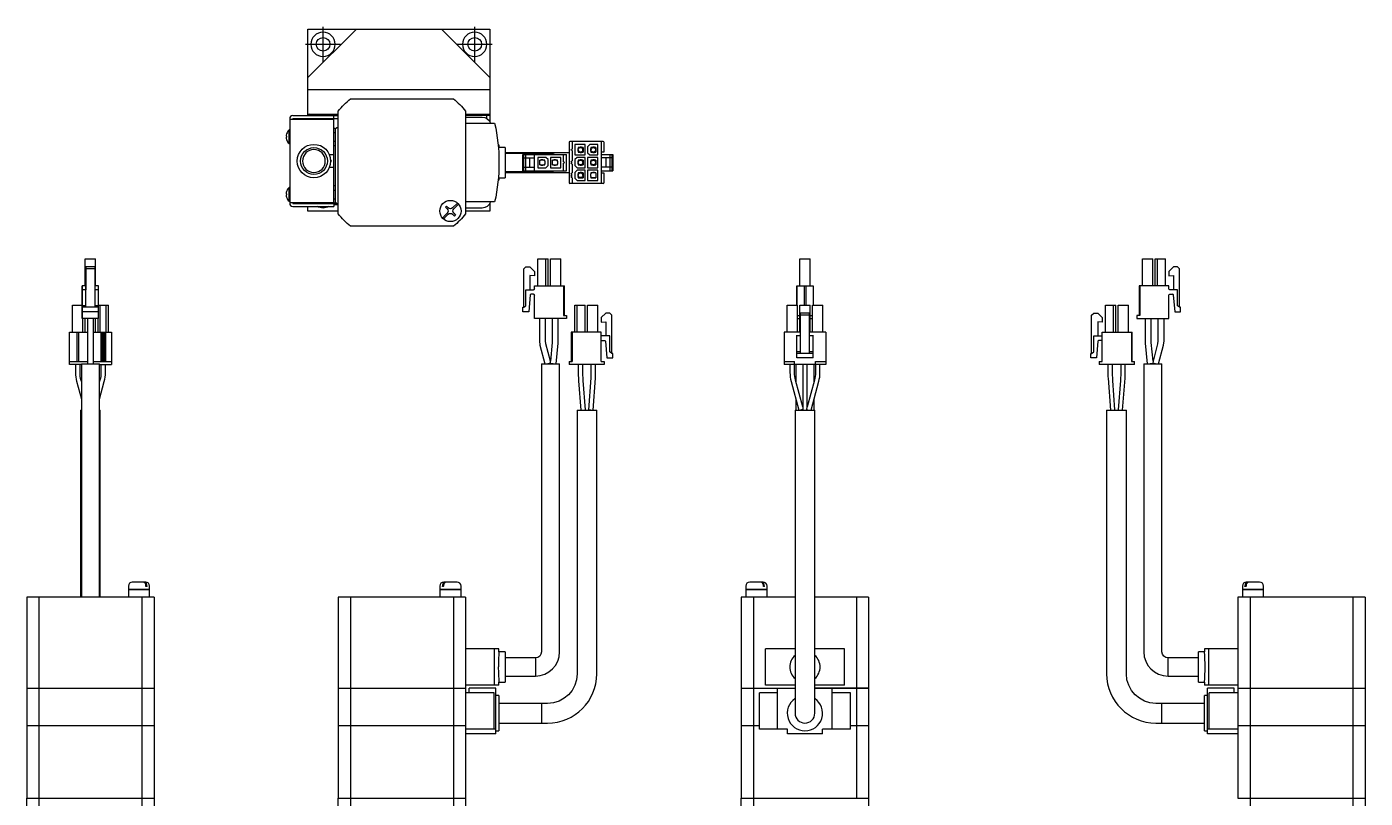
# Model space of a CAD drawing. Extents: x 0 to 481, y -8 to 530.
# Drawn here: x 23 to 464.3, y 275 to 529.5 of the extents above; entities that cross this region are included whole.
import ezdxf

# ---------------------------------------------------------------- set-up
doc = ezdxf.new("R2010")
doc.units = 0
doc.header["$LTSCALE"] = 0.5
doc.linetypes.add('CENTER', pattern=[50.8, 31.75, -6.35, 6.35, -6.35])
doc.layers.add('MSM_CENTER', color=1, linetype='CENTER')
doc.layers.add('MSM_CONTINUOUS', color=7, linetype='CONTINUOUS')

msp = doc.modelspace()

# ---------------------------------------------------------------- linework, layer by layer
at = {"layer": 'MSM_CENTER'}
for p, q in [((120.68, 517.94), (120.68, 529.54)), ((170.68, 517.94), (170.68, 529.54)), ((114.88, 523.74), (126.48, 523.74)), ((164.88, 523.74), (176.48, 523.74))]:
    msp.add_line(p, q, dxfattribs=at)
at = {"layer": 'MSM_CONTINUOUS'}
for p, q in [((115.68, 528.74), (175.68, 528.74)), ((115.68, 500.24), (115.68, 528.74)), ((115.68, 512.74), (131.68, 528.74)), ((159.68, 528.74), (175.68, 512.74)), ((175.68, 528.74), (175.68, 498.27)), ((175.68, 508.74), (115.68, 508.74)), ((129.71, 505.74), (163.65, 505.74)), ((109.68, 499.24), (109.68, 471.24)), ((109.68, 499.04), (124.18, 499.04)), ((110.68, 500.24), (125.68, 500.24)), ((110.68, 499.24), (110.68, 499.04)), ((110.68, 499.24), (125.68, 499.24)), ((115.68, 500.74), (125.68, 500.74)), ((115.68, 499.04), (115.68, 499.24)), ((116.68, 499.24), (116.48, 499.04)), ((116.68, 500.24), (116.89, 500.74)), ((124.18, 499.24), (124.18, 500.24)), ((124.18, 471.44), (124.18, 499.04)), ((125.68, 500.44), (125.38, 500.74)), ((125.68, 467.77), (125.68, 501.71)), ((167.68, 501.71), (167.68, 467.77)), ((167.68, 500.74), (175.68, 500.74)), ((175.68, 500.24), (167.68, 500.24)), ((167.68, 499.74), (173.1, 499.74)), ((174.47, 500.74), (174.68, 500.24)), ((174.68, 499.29), (174.68, 500.24)), ((109.68, 495.49), (109.5, 495.49)), ((109.5, 490.99), (109.5, 495.49)), ((124.18, 496.12), (124.68, 496.12)), ((124.18, 494.68), (124.68, 494.68)), ((125.18, 496.24), (124.68, 495.74)), ((124.68, 496.12), (124.68, 471.35)), ((125.68, 496.24), (125.18, 496.24)), ((167.68, 497.74), (177.25, 497.74)), ((108.49, 493.42), (108.65, 493.42)), ((108.65, 493.06), (108.49, 493.06)), ((108.64, 494.21), (108.65, 494.21)), ((108.65, 492.26), (108.64, 492.26)), ((108.65, 493.42), (108.65, 493.06)), ((109.5, 490.99), (109.68, 490.99)), ((124.18, 491.79), (124.68, 491.79)), ((124.18, 490.35), (124.68, 490.35)), ((178.68, 490.56), (178.39, 490.56)), ((178.68, 490.56), (178.68, 489.74)), ((201.78, 491.34), (201.78, 478.14)), ((213.08, 491.64), (202.08, 491.64)), ((202.78, 491.64), (202.78, 489.19)), ((207.08, 490.64), (203.68, 490.64)), ((203.68, 490.64), (203.68, 487.24)), ((205.43, 489.84), (205.43, 489.69)), ((205.93, 489.84), (205.43, 489.84)), ((205.93, 489.84), (205.93, 489.69)), ((207.08, 487.24), (207.08, 490.64)), ((208.63, 490.64), (207.88, 489.89)), ((207.88, 489.89), (207.88, 487.99)), ((211.28, 490.64), (208.63, 490.64)), ((210.13, 489.84), (209.63, 489.84)), ((209.63, 489.84), (209.63, 489.69)), ((210.13, 489.84), (210.13, 489.69)), ((211.28, 487.24), (211.28, 490.64)), ((212.38, 491.64), (212.38, 477.84)), ((213.38, 488.24), (213.38, 491.34)), ((124.18, 487.24), (122.8, 487.24)), ((123.45, 485.24), (123.16, 485.75)), ((180.68, 489.74), (178.47, 489.74)), ((180.68, 489.74), (180.68, 479.74)), ((201.78, 487.99), (180.68, 487.99)), ((195.68, 487.74), (180.68, 487.74)), ((186.58, 482.04), (186.58, 487.44)), ((186.58, 487.44), (200.98, 487.44)), ((186.88, 482.04), (186.88, 487.44)), ((186.88, 486.24), (190.38, 486.24)), ((187.58, 482.04), (187.58, 487.44)), ((188.88, 483.24), (188.88, 486.24)), ((190.38, 482.04), (190.38, 487.44)), ((190.68, 487.74), (190.68, 487.44)), ((194.13, 486.44), (191.48, 486.44)), ((191.48, 486.44), (191.48, 483.04)), ((192.13, 483.94), (192.13, 485.54)), ((192.63, 485.54), (192.13, 485.54)), ((193.51, 485.49), (192.13, 485.49)), ((192.63, 485.49), (192.63, 485.64)), ((193.13, 485.64), (192.63, 485.64)), ((192.68, 487.99), (192.68, 487.74)), ((193.13, 485.49), (193.13, 485.64)), ((193.78, 485.54), (193.13, 485.54)), ((193.88, 485.11), (193.51, 485.49)), ((193.78, 485.21), (193.78, 485.54)), ((194.88, 485.69), (194.13, 486.44)), ((194.88, 483.79), (194.88, 485.69)), ((199.08, 486.44), (195.68, 486.44)), ((195.68, 486.44), (195.68, 483.04)), ((196.83, 485.54), (196.33, 485.54)), ((196.33, 483.94), (196.33, 485.54)), ((197.71, 485.49), (196.33, 485.49)), ((196.83, 485.49), (196.83, 485.64)), ((197.33, 485.64), (196.83, 485.64)), ((197.33, 485.49), (197.33, 485.64)), ((197.98, 485.54), (197.33, 485.54)), ((198.08, 485.11), (197.71, 485.49)), ((197.98, 485.21), (197.98, 485.54)), ((199.08, 483.04), (199.08, 486.44)), ((199.98, 484.99), (199.98, 487.44)), ((200.98, 482.04), (200.98, 487.44)), ((202.78, 488.69), (202.78, 485.26)), ((203.68, 487.24), (207.08, 487.24)), ((204.43, 486.44), (203.68, 485.69)), ((203.68, 485.69), (203.68, 483.79)), ((207.08, 486.44), (204.43, 486.44)), ((204.78, 489.41), (204.68, 489.31)), ((204.68, 489.31), (204.68, 488.56)), ((204.68, 488.56), (205.06, 488.19)), ((205.43, 489.74), (204.78, 489.74)), ((204.78, 489.74), (204.78, 489.41)), ((205.06, 489.69), (204.78, 489.41)), ((204.78, 488.46), (204.78, 488.14)), ((204.78, 488.14), (205.43, 488.14)), ((204.78, 485.54), (204.78, 485.21)), ((205.43, 485.54), (204.78, 485.54)), ((205.06, 485.49), (204.78, 485.21)), ((204.84, 488.72), (204.97, 488.27)), ((206.43, 489.69), (205.06, 489.69)), ((205.06, 488.19), (206.43, 488.19)), ((206.43, 485.49), (205.06, 485.49)), ((205.43, 488.19), (205.43, 488.04)), ((205.43, 488.04), (205.93, 488.04)), ((205.43, 485.64), (205.43, 485.49)), ((205.93, 485.64), (205.43, 485.64)), ((206.43, 489.74), (205.93, 489.74)), ((205.93, 488.04), (205.93, 488.19)), ((205.93, 488.14), (206.43, 488.14)), ((205.93, 485.64), (205.93, 485.49)), ((206.43, 485.54), (205.93, 485.54)), ((206.43, 488.62), (206.28, 489.15)), ((206.43, 485.48), (206.35, 485.49)), ((206.43, 489.74), (206.43, 488.14)), ((206.43, 485.54), (206.43, 483.94)), ((207.08, 483.04), (207.08, 486.44)), ((207.88, 487.99), (208.63, 487.24)), ((211.28, 486.44), (207.88, 486.44)), ((207.88, 486.44), (207.88, 483.04)), ((208.63, 487.24), (211.28, 487.24)), ((208.98, 489.41), (208.88, 489.31)), ((208.88, 489.31), (208.88, 488.56)), ((209.03, 489.14), (208.88, 488.59)), ((208.88, 488.56), (209.26, 488.19)), ((209.26, 485.49), (208.88, 485.11)), ((208.98, 489.74), (208.98, 489.41)), ((209.63, 489.74), (208.98, 489.74)), ((209.26, 489.69), (208.98, 489.41)), ((208.98, 488.46), (208.98, 488.14)), ((208.98, 488.14), (209.63, 488.14)), ((209.63, 485.54), (208.98, 485.54)), ((208.98, 485.54), (208.98, 485.21)), ((210.63, 489.69), (209.26, 489.69)), ((209.26, 488.19), (210.63, 488.19)), ((210.63, 485.49), (209.26, 485.49)), ((209.63, 488.19), (209.63, 488.04)), ((209.63, 488.04), (210.13, 488.04)), ((209.63, 485.64), (209.63, 485.49)), ((210.13, 485.64), (209.63, 485.64)), ((210.63, 489.74), (210.13, 489.74)), ((210.13, 488.04), (210.13, 488.19)), ((210.13, 488.14), (210.63, 488.14)), ((210.13, 485.64), (210.13, 485.49)), ((210.63, 485.54), (210.13, 485.54)), ((210.33, 488.19), (210.48, 488.73)), ((210.63, 489.74), (210.63, 488.14)), ((210.63, 485.54), (210.63, 483.94)), ((211.28, 483.04), (211.28, 486.44)), ((212.38, 488.24), (213.38, 488.24)), ((212.38, 487.44), (216.18, 487.44)), ((215.88, 486.24), (212.38, 486.24)), ((213.88, 486.24), (213.88, 483.24)), ((215.18, 487.44), (215.18, 482.04)), ((215.88, 487.44), (215.88, 482.04)), ((216.18, 487.44), (216.18, 482.04)), ((122.8, 483.24), (124.18, 483.24)), ((123.16, 484.72), (123.45, 485.24)), ((180.68, 481.74), (195.68, 481.74)), ((180.68, 481.49), (201.78, 481.49)), ((186.58, 482.04), (200.98, 482.04)), ((186.88, 483.24), (190.38, 483.24)), ((190.68, 482.04), (190.68, 481.74)), ((191.48, 483.04), (194.13, 483.04)), ((192.13, 483.99), (193.51, 483.99)), ((192.13, 483.94), (192.63, 483.94)), ((192.63, 483.99), (192.63, 483.84)), ((192.63, 483.84), (193.13, 483.84)), ((192.68, 481.74), (192.68, 481.49)), ((193.13, 483.84), (193.13, 483.99)), ((193.13, 483.94), (193.78, 483.94)), ((193.51, 483.99), (193.88, 484.36)), ((193.78, 483.94), (193.78, 484.26)), ((193.88, 484.36), (193.88, 485.11)), ((194.13, 483.04), (194.88, 483.79)), ((195.68, 483.04), (199.08, 483.04)), ((196.33, 483.99), (197.71, 483.99)), ((196.33, 483.94), (196.83, 483.94)), ((196.83, 483.99), (196.83, 483.84)), ((196.83, 483.84), (197.33, 483.84)), ((197.33, 483.84), (197.33, 483.99)), ((197.33, 483.94), (197.98, 483.94)), ((197.71, 483.99), (198.08, 484.36)), ((197.98, 483.94), (197.98, 484.26)), ((198.08, 484.36), (198.08, 485.11)), ((199.98, 482.04), (199.98, 484.49)), ((202.78, 484.76), (202.78, 484.71)), ((202.78, 484.21), (202.78, 481.34)), ((203.68, 483.79), (204.43, 483.04)), ((204.43, 482.24), (203.68, 481.49)), ((203.68, 481.49), (203.68, 479.59)), ((204.43, 483.04), (207.08, 483.04)), ((207.08, 482.24), (204.43, 482.24)), ((204.78, 485.21), (204.68, 485.11)), ((204.68, 485.11), (204.68, 484.36)), ((204.68, 484.36), (204.78, 484.26)), ((205.06, 481.29), (204.68, 480.91)), ((204.78, 484.26), (205.06, 483.99)), ((204.78, 484.26), (204.78, 483.94)), ((204.78, 483.94), (205.43, 483.94)), ((205.43, 481.34), (204.78, 481.34)), ((204.78, 481.34), (204.78, 481.01)), ((204.84, 480.75), (204.97, 481.2)), ((205.06, 483.99), (206.43, 483.99)), ((206.43, 481.29), (205.06, 481.29)), ((205.43, 483.99), (205.43, 483.84)), ((205.43, 483.84), (205.93, 483.84)), ((205.43, 481.44), (205.43, 481.29)), ((205.93, 481.44), (205.43, 481.44)), ((205.93, 483.84), (205.93, 483.99)), ((205.93, 483.94), (206.43, 483.94)), ((205.93, 481.44), (205.93, 481.29)), ((206.43, 481.34), (205.93, 481.34)), ((206.43, 483.99), (206.35, 483.99)), ((206.43, 481.34), (206.43, 479.74)), ((207.08, 478.84), (207.08, 482.24)), ((207.88, 483.04), (211.28, 483.04)), ((207.88, 482.24), (207.88, 478.84)), ((211.28, 482.24), (207.88, 482.24)), ((208.88, 485.11), (208.88, 484.36)), ((208.88, 484.36), (208.98, 484.26)), ((208.98, 481.01), (208.88, 480.91)), ((208.98, 484.26), (208.98, 483.94)), ((208.98, 484.26), (209.26, 483.99)), ((208.98, 483.94), (209.63, 483.94)), ((208.98, 481.34), (208.98, 481.01)), ((209.63, 481.34), (208.98, 481.34)), ((209.26, 481.29), (208.98, 481.01)), ((209.26, 483.99), (210.63, 483.99)), ((210.63, 481.29), (209.26, 481.29)), ((209.63, 483.99), (209.63, 483.84)), ((209.63, 483.84), (210.13, 483.84)), ((209.63, 481.44), (209.63, 481.29)), ((210.13, 481.44), (209.63, 481.44)), ((210.13, 483.84), (210.13, 483.99)), ((210.13, 483.94), (210.63, 483.94)), ((210.13, 481.44), (210.13, 481.29)), ((210.63, 481.34), (210.13, 481.34)), ((210.63, 481.34), (210.63, 479.74)), ((211.28, 478.84), (211.28, 482.24)), ((215.88, 483.24), (212.38, 483.24)), ((212.38, 482.04), (216.18, 482.04)), ((213.38, 481.24), (212.38, 481.24)), ((213.38, 478.14), (213.38, 481.24)), ((124.18, 477.12), (124.68, 477.12)), ((178.39, 478.92), (178.68, 478.92)), ((178.47, 479.74), (180.68, 479.74)), ((178.68, 479.74), (178.68, 478.92)), ((213.08, 477.84), (202.08, 477.84)), ((202.78, 480.84), (202.78, 480.79)), ((202.78, 480.29), (202.78, 480.24)), ((202.78, 479.74), (202.78, 477.84)), ((203.68, 479.59), (204.43, 478.84)), ((204.43, 478.84), (207.08, 478.84)), ((204.68, 480.91), (204.68, 480.16)), ((204.68, 480.16), (205.06, 479.79)), ((204.78, 480.06), (204.78, 479.74)), ((204.78, 479.74), (205.43, 479.74)), ((205.06, 479.79), (206.43, 479.79)), ((205.43, 479.79), (205.43, 479.64)), ((205.43, 479.64), (205.93, 479.64)), ((205.93, 479.64), (205.93, 479.79)), ((205.93, 479.74), (206.43, 479.74)), ((206.43, 480.85), (206.28, 480.32)), ((207.88, 478.84), (211.28, 478.84)), ((208.88, 480.91), (208.88, 480.16)), ((208.88, 480.16), (209.26, 479.79)), ((208.98, 480.06), (208.98, 479.74)), ((208.98, 479.74), (209.63, 479.74)), ((209.26, 479.79), (210.63, 479.79)), ((209.63, 479.79), (209.63, 479.64)), ((209.63, 479.64), (210.13, 479.64)), ((210.13, 479.64), (210.13, 479.79)), ((210.13, 479.74), (210.63, 479.74)), ((108.49, 474.42), (108.65, 474.42)), ((108.65, 474.06), (108.49, 474.06)), ((108.64, 475.21), (108.65, 475.21)), ((108.65, 473.26), (108.64, 473.26)), ((108.65, 474.42), (108.65, 474.06)), ((109.68, 476.49), (109.5, 476.49)), ((109.5, 471.99), (109.5, 476.49)), ((124.18, 475.68), (124.68, 475.68)), ((124.18, 472.79), (124.68, 472.79)), ((109.5, 471.99), (109.68, 471.99)), ((124.18, 471.44), (109.68, 471.44)), ((110.68, 471.44), (110.68, 471.24)), ((110.68, 471.35), (124.68, 471.35)), ((110.68, 471.24), (125.68, 471.24)), ((110.68, 470.24), (124.18, 470.24)), ((115.68, 471.35), (115.68, 471.24)), ((115.68, 468.74), (115.68, 470.24)), ((125.68, 468.74), (115.68, 468.74)), ((116.38, 471.24), (116.27, 471.35)), ((116.43, 471.34), (116.42, 471.35)), ((125.08, 471.34), (116.43, 471.34)), ((124.18, 471.24), (124.18, 470.24)), ((125.68, 470.74), (124.18, 470.74)), ((124.68, 471.74), (125.68, 470.74)), ((160.96, 467.37), (161.62, 468.03)), ((161.02, 470.04), (161.37, 470.4)), ((161.62, 469.44), (161.02, 470.04)), ((161.37, 470.4), (161.97, 469.8)), ((163.39, 469.8), (164.97, 471.38)), ((165.33, 471.03), (163.74, 469.44)), ((163.74, 468.03), (164.34, 467.43)), ((177.25, 471.74), (167.68, 471.74)), ((173.1, 469.74), (167.68, 469.74)), ((175.68, 468.74), (167.68, 468.74)), ((175.68, 471.21), (175.68, 468.74)), ((163.65, 463.74), (129.71, 463.74)), ((160.04, 466.44), (160.96, 467.37)), ((161.31, 467.01), (160.39, 466.09)), ((161.97, 467.68), (161.31, 467.01)), ((163.99, 467.07), (163.39, 467.68)), ((164.34, 467.43), (163.99, 467.07)), ((42.3, 444.02), (42.3, 452.92)), ((42.3, 444.02), (42.3, 452.92)), ((42.3, 452.92), (45.7, 452.92)), ((42.3, 444.02), (42.3, 452.92)), ((42.5, 450.32), (42.5, 448.82)), ((42.5, 449.62), (42.5, 450.32)), ((45.5, 450.32), (42.5, 450.32)), ((45.5, 449.62), (45.5, 450.32)), ((45.7, 444.02), (45.7, 452.92)), ((186.88, 449.62), (187.58, 450.32)), ((186.88, 449.62), (187.58, 450.32)), ((187.58, 450.32), (188.88, 450.32)), ((188.88, 450.32), (190.38, 448.82)), ((191.48, 444.02), (191.48, 452.92)), ((191.48, 444.02), (191.48, 452.92)), ((191.48, 452.92), (194.88, 452.92)), ((194.13, 444.02), (194.13, 452.92)), ((194.88, 444.02), (194.88, 452.92)), ((195.68, 444.02), (195.68, 452.92)), ((195.68, 444.02), (195.68, 452.92)), ((195.68, 452.92), (199.08, 452.92)), ((199.08, 444.02), (199.08, 452.92)), ((277.85, 444.02), (277.85, 452.92)), ((277.85, 444.02), (277.85, 452.92)), ((277.85, 452.92), (281.25, 452.92)), ((277.85, 444.02), (277.85, 452.92)), ((281.25, 444.02), (281.25, 452.92)), ((390.86, 444.02), (390.86, 452.92)), ((390.86, 452.92), (394.26, 452.92)), ((390.86, 444.02), (390.86, 452.92)), ((394.26, 444.02), (394.26, 452.92)), ((395.06, 444.02), (395.06, 452.92)), ((395.06, 452.92), (398.46, 452.92)), ((395.06, 444.02), (395.06, 452.92)), ((395.81, 444.02), (395.81, 452.92)), ((398.46, 444.02), (398.46, 452.92)), ((401.06, 450.32), (399.56, 448.82)), ((401.06, 450.32), (399.56, 448.82)), ((402.36, 450.32), (401.06, 450.32)), ((403.06, 449.62), (402.36, 450.32)), ((42.5, 437.02), (42.5, 449.62)), ((45.5, 449.62), (42.5, 449.62)), ((42.5, 448.82), (42.5, 447.32)), ((42.5, 447.45), (42.5, 442.77)), ((42.5, 447.32), (42.5, 447.45)), ((45.5, 437.02), (45.5, 449.62)), ((186.88, 437.02), (186.88, 449.62)), ((186.88, 437.02), (186.88, 449.62)), ((190.38, 447.32), (188.88, 447.45)), ((188.88, 447.45), (188.88, 442.77)), ((190.38, 447.32), (188.88, 447.45)), ((190.38, 448.82), (190.38, 447.32)), ((399.56, 448.82), (399.56, 447.32)), ((399.56, 448.82), (399.56, 447.32)), ((399.56, 447.32), (401.06, 447.45)), ((401.06, 447.45), (401.06, 442.77)), ((401.06, 447.45), (401.06, 442.77)), ((403.06, 437.02), (403.06, 449.62)), ((41.3, 443.07), (41.3, 444.02)), ((41.3, 444.02), (41.3, 434.32)), ((41.3, 444.02), (41.3, 444.02)), ((42.5, 444.02), (41.3, 444.02)), ((41.3, 442.77), (41.3, 443.07)), ((41.3, 437.52), (41.3, 442.77)), ((42.5, 442.77), (41.3, 442.77)), ((41.3, 440.97), (41.3, 441.27)), ((41.3, 441.27), (41.3, 441.09)), ((42.5, 443.07), (42.5, 442.77)), ((42.5, 437.52), (42.5, 442.77)), ((46.7, 444.02), (45.5, 444.02)), ((46.7, 442.77), (45.5, 442.77)), ((46.7, 443.07), (46.7, 444.02)), ((46.7, 442.77), (46.7, 443.07)), ((46.7, 437.52), (46.7, 442.77)), ((187.58, 437.52), (187.58, 442.77)), ((187.58, 442.77), (190.08, 442.77)), ((187.58, 437.52), (187.58, 442.77)), ((190.08, 441.27), (189.18, 441.27)), ((190.38, 443.07), (190.38, 444.02)), ((190.38, 444.02), (200.23, 444.02)), ((190.38, 443.07), (190.38, 444.02)), ((190.38, 443.07), (190.38, 443.06)), ((199.98, 444.02), (199.98, 434.32)), ((200.23, 434.32), (200.23, 444.02)), ((276.85, 444.02), (282.25, 444.02)), ((276.85, 444.02), (276.85, 444.02)), ((276.85, 443.07), (276.85, 444.02)), ((276.85, 444.02), (276.85, 437.67)), ((276.85, 442.77), (276.85, 443.07)), ((276.85, 437.67), (276.85, 442.77)), ((276.85, 441.27), (276.85, 441.09)), ((276.85, 440.97), (276.85, 441.27)), ((279.3, 444.02), (279.3, 437.67)), ((279.8, 444.02), (279.8, 437.67)), ((282.25, 444.02), (282.25, 437.67)), ((389.96, 444.02), (389.71, 444.02)), ((389.71, 444.02), (389.71, 434.32)), ((389.96, 444.02), (389.96, 434.32)), ((399.56, 444.02), (389.96, 444.02)), ((389.96, 444.02), (389.96, 434.32)), ((399.56, 443.07), (399.56, 444.02)), ((402.36, 442.77), (399.86, 442.77)), ((399.86, 441.27), (400.76, 441.27)), ((402.36, 437.52), (402.36, 442.77)), ((38.1, 428.77), (38.1, 437.67)), ((38.1, 437.67), (41.3, 437.67)), ((41.3, 441.09), (41.3, 435.52)), ((41.3, 433.32), (41.3, 440.97)), ((41.3, 437.02), (41.3, 437.52)), ((42.5, 437.52), (41.3, 437.52)), ((41.3, 435.52), (41.3, 437.02)), ((46.7, 437.02), (41.3, 437.02)), ((42.5, 437.02), (42.5, 437.52)), ((46.7, 437.52), (45.5, 437.52)), ((46.7, 437.67), (49.9, 437.67)), ((46.7, 437.02), (46.7, 437.52)), ((46.7, 435.52), (46.7, 437.02)), ((47.25, 428.77), (47.25, 437.67)), ((49.15, 428.77), (49.15, 437.67)), ((49.9, 428.77), (49.9, 437.67)), ((186.58, 435.52), (186.58, 437.02)), ((186.58, 437.02), (186.88, 437.02)), ((186.58, 435.52), (186.58, 437.02)), ((186.88, 437.02), (187.58, 437.52)), ((186.88, 437.02), (187.58, 437.52)), ((188.98, 441.09), (188.5, 435.52)), ((190.38, 440.97), (190.38, 440.97)), ((190.38, 433.32), (190.38, 440.97)), ((190.38, 433.32), (190.38, 440.97)), ((203.68, 437.67), (207.08, 437.67)), ((203.68, 428.77), (203.68, 437.67)), ((204.43, 428.77), (204.43, 437.67)), ((207.08, 428.77), (207.08, 437.67)), ((207.88, 428.77), (207.88, 437.67)), ((207.88, 437.67), (211.28, 437.67)), ((211.28, 428.77), (211.28, 437.67)), ((273.65, 428.77), (273.65, 437.67)), ((273.65, 437.67), (277.05, 437.67)), ((276.85, 441.09), (276.85, 437.67)), ((276.85, 437.67), (276.85, 440.97)), ((277.05, 428.77), (277.05, 437.67)), ((277.85, 437.67), (281.25, 437.67)), ((277.85, 428.77), (277.85, 437.67)), ((281.25, 428.77), (281.25, 437.67)), ((282.05, 437.67), (285.45, 437.67)), ((282.05, 428.77), (282.05, 437.67)), ((285.45, 428.77), (285.45, 437.67)), ((378.66, 428.77), (378.66, 437.67)), ((378.66, 437.67), (382.06, 437.67)), ((381.31, 428.77), (381.31, 437.67)), ((382.06, 428.77), (382.06, 437.67)), ((382.86, 428.77), (382.86, 437.67)), ((382.86, 437.67), (386.26, 437.67)), ((386.26, 428.77), (386.26, 437.67)), ((399.56, 433.32), (399.56, 440.97)), ((400.96, 441.09), (401.45, 435.52)), ((400.96, 441.09), (401.06, 439.93)), ((400.96, 441.09), (401.45, 435.52)), ((400.96, 441.09), (401.06, 439.93)), ((401.06, 439.93), (401.06, 439.93)), ((403.06, 437.02), (402.36, 437.52)), ((403.36, 437.02), (403.06, 437.02)), ((403.36, 435.52), (403.36, 437.02)), ((46.7, 435.52), (41.3, 435.52)), ((41.3, 434.32), (41.3, 433.32)), ((46.7, 433.32), (41.3, 433.32)), ((41.3, 433.32), (41.3, 433.32)), ((41.5, 428.77), (41.5, 433.32)), ((42.3, 428.77), (42.3, 433.32)), ((43, 433.32), (43, 425.96)), ((43, 433.32), (43, 425.41)), ((45, 425.96), (45, 433.32)), ((45.7, 428.77), (45.7, 433.32)), ((46.5, 428.77), (46.5, 433.32)), ((46.7, 433.32), (46.7, 435.52)), ((188.5, 435.52), (186.58, 435.52)), ((200.98, 433.32), (190.38, 433.32)), ((192.01, 433.32), (192.01, 425.96)), ((194.01, 425.96), (194.01, 433.32)), ((196.21, 433.32), (196.21, 425.41)), ((198.21, 425.41), (198.21, 433.32)), ((199.98, 434.32), (200.98, 434.32)), ((200.98, 434.32), (200.98, 433.32)), ((213.88, 435.07), (212.38, 433.57)), ((212.38, 433.57), (212.38, 432.07)), ((215.18, 435.07), (213.88, 435.07)), ((215.88, 434.37), (215.18, 435.07)), ((215.88, 421.77), (215.88, 434.37)), ((277.05, 434.32), (277.85, 434.32)), ((277.05, 433.32), (277.85, 433.32)), ((281.05, 435.07), (278.05, 435.07)), ((278.05, 421.77), (278.05, 435.07)), ((281.05, 434.37), (278.05, 434.37)), ((281.05, 421.77), (281.05, 435.07)), ((281.25, 434.32), (282.05, 434.32)), ((281.25, 433.32), (282.05, 433.32)), ((374.06, 434.37), (374.76, 435.07)), ((374.06, 421.77), (374.06, 434.37)), ((374.76, 435.07), (376.06, 435.07)), ((376.06, 435.07), (377.56, 433.57)), ((377.56, 433.57), (377.56, 432.07)), ((388.96, 434.32), (388.96, 433.32)), ((389.96, 434.32), (388.96, 434.32)), ((388.96, 434.32), (388.96, 433.32)), ((388.96, 433.32), (399.56, 433.32)), ((391.74, 433.32), (391.74, 425.41)), ((393.74, 425.41), (393.74, 433.32)), ((395.94, 433.32), (395.94, 425.96)), ((397.94, 425.96), (397.94, 433.32)), ((401.45, 435.52), (403.36, 435.52)), ((37.1, 428.77), (43, 428.77)), ((37.1, 418.07), (37.1, 428.77)), ((39.55, 428.77), (39.55, 419.07)), ((40.05, 428.77), (40.05, 419.07)), ((45, 428.77), (50.9, 428.77)), ((47.4, 428.77), (47.4, 419.07)), ((47.9, 428.77), (47.9, 419.07)), ((47.95, 428.77), (47.95, 419.07)), ((48.45, 428.77), (48.45, 419.07)), ((48.5, 428.77), (48.5, 419.07)), ((49, 428.77), (49, 419.07)), ((50.9, 428.77), (50.9, 418.07)), ((202.53, 428.77), (202.53, 419.07)), ((212.38, 428.77), (202.53, 428.77)), ((202.78, 428.77), (202.78, 419.07)), ((212.38, 432.07), (213.88, 432.2)), ((212.38, 419.07), (212.38, 428.77)), ((213.88, 432.2), (213.88, 427.52)), ((272.65, 428.77), (272.65, 418.07)), ((278.05, 428.77), (272.65, 428.77)), ((286.45, 428.77), (281.05, 428.77)), ((286.45, 428.77), (286.45, 418.07)), ((376.06, 432.2), (376.06, 427.52)), ((377.56, 432.07), (376.06, 432.2)), ((377.56, 419.07), (377.56, 428.77)), ((377.56, 428.77), (387.41, 428.77)), ((387.16, 428.77), (387.16, 419.07)), ((387.41, 419.07), (387.41, 428.77)), ((43, 425.96), (43, 424.7)), ((43, 425.41), (43, 425.22)), ((43, 425.22), (43, 418.32)), ((43, 424.7), (43, 418.32)), ((45, 424.7), (45, 425.96)), ((45, 418.32), (45, 424.7)), ((192.01, 425.96), (192.2, 424.45)), ((192.2, 424.45), (193.8, 418.32)), ((194.14, 424.95), (194.01, 425.96)), ((195.62, 419.26), (194.14, 424.95)), ((196.2, 425.32), (195.62, 419.26)), ((196.21, 425.41), (196.2, 425.32)), ((197.54, 418.32), (198.19, 425.13)), ((198.19, 425.13), (198.21, 425.41)), ((215.18, 427.52), (212.68, 427.52)), ((212.68, 426.02), (213.58, 426.02)), ((213.78, 425.84), (214.27, 420.27)), ((215.18, 422.27), (215.18, 427.52)), ((276.85, 420.27), (276.85, 427.82)), ((278.05, 427.52), (276.85, 427.52)), ((282.25, 427.52), (281.05, 427.52)), ((282.25, 420.27), (282.25, 427.82)), ((374.76, 427.52), (377.26, 427.52)), ((374.76, 422.27), (374.76, 427.52)), ((376.16, 425.84), (375.68, 420.27)), ((377.26, 426.02), (376.36, 426.02)), ((391.74, 425.41), (391.75, 425.13)), ((391.75, 425.13), (392.41, 418.32)), ((393.74, 425.32), (393.74, 425.41)), ((394.33, 419.26), (393.74, 425.32)), ((395.81, 424.95), (394.33, 419.26)), ((395.94, 425.96), (395.81, 424.95)), ((396.15, 418.32), (397.74, 424.45)), ((397.74, 424.45), (397.94, 425.96)), ((195.68, 418.54), (195.62, 419.26)), ((214.27, 420.27), (216.18, 420.27)), ((215.88, 421.77), (215.18, 422.27)), ((216.18, 421.77), (215.88, 421.77)), ((216.18, 420.27), (216.18, 421.77)), ((278.05, 422.27), (276.85, 422.27)), ((282.25, 421.77), (276.85, 421.77)), ((282.25, 420.27), (276.85, 420.27)), ((282.25, 422.27), (281.05, 422.27)), ((373.76, 420.27), (373.76, 421.77)), ((373.76, 421.77), (374.06, 421.77)), ((375.68, 420.27), (373.76, 420.27)), ((374.06, 421.77), (374.76, 422.27)), ((394.33, 419.26), (394.27, 418.54)), ((37.1, 419.07), (43, 419.07)), ((41, 418.07), (37.1, 418.07)), ((39.05, 418.07), (39.05, 415.43)), ((40.55, 415.43), (40.55, 418.07)), ((41, 418.32), (41, 341.32)), ((41, 418.32), (47, 418.32)), ((45, 419.07), (50.9, 419.07)), ((47, 341.32), (47, 418.32)), ((47, 418.07), (50.9, 418.07)), ((47.45, 418.07), (47.45, 415.44)), ((48.95, 415.44), (48.95, 418.07)), ((192.68, 418.32), (192.68, 323.32)), ((192.68, 418.32), (198.68, 418.32)), ((195.68, 418.54), (194.83, 418.32)), ((195.54, 418.5), (195.54, 418.41)), ((196.53, 418.32), (195.54, 418.41)), ((198.68, 323.32), (198.68, 418.32)), ((201.78, 419.07), (201.78, 418.07)), ((201.78, 419.07), (202.78, 419.07)), ((213.38, 418.07), (201.78, 418.07)), ((204.81, 418.07), (204.81, 415.44)), ((204.81, 415.44), (204.91, 412.69)), ((206.31, 415.44), (206.31, 418.07)), ((206.41, 412.81), (206.31, 415.44)), ((209.01, 418.07), (209.01, 414.44)), ((210.51, 414.44), (210.51, 418.07)), ((212.38, 419.07), (213.38, 419.07)), ((213.38, 419.07), (213.38, 418.07)), ((272.65, 419.07), (276.05, 419.07)), ((286.45, 418.07), (272.65, 418.07)), ((274.6, 418.07), (274.6, 415.44)), ((276.05, 418.07), (276.05, 419.07)), ((276.1, 415.44), (276.1, 418.07)), ((276.55, 418.07), (276.55, 412.49)), ((278.8, 418.07), (278.8, 403.07)), ((280.3, 404.1), (280.3, 418.07)), ((282.55, 412.49), (282.55, 418.07)), ((283, 418.07), (283, 415.43)), ((283.05, 419.07), (286.45, 419.07)), ((283.05, 418.07), (283.05, 419.07)), ((284.5, 415.43), (284.5, 418.07)), ((376.56, 419.07), (376.56, 418.07)), ((376.56, 419.07), (377.56, 419.07)), ((388.16, 418.07), (376.56, 418.07)), ((379.44, 418.07), (379.44, 414.44)), ((380.94, 415.43), (380.94, 418.07)), ((381.03, 412.81), (380.94, 415.43)), ((383.64, 415.44), (383.53, 412.81)), ((383.64, 418.07), (383.64, 415.44)), ((385.14, 414.47), (385.14, 418.07)), ((387.16, 419.07), (388.16, 419.07)), ((388.16, 418.07), (388.16, 419.07)), ((391.26, 418.32), (397.26, 418.32)), ((391.26, 418.32), (391.26, 323.32)), ((394.41, 418.41), (393.41, 418.32)), ((395.11, 418.32), (394.27, 418.54)), ((394.27, 418.54), (394.4, 418.5)), ((394.4, 418.5), (394.27, 418.54)), ((394.4, 418.5), (395.11, 418.32)), ((394.41, 418.41), (394.4, 418.5)), ((397.26, 323.32), (397.26, 418.32)), ((39.43, 412.56), (41, 406.7)), ((41, 412.49), (40.88, 412.95)), ((47.12, 412.94), (47, 412.49)), ((47, 406.7), (48.57, 412.55)), ((204.91, 412.69), (205.68, 403.07)), ((207.18, 403.13), (206.41, 412.81)), ((208.98, 413.75), (208.18, 403.12)), ((209.68, 403.07), (210.48, 413.64)), ((274.98, 412.55), (277.53, 403.07)), ((278.8, 404.1), (276.43, 412.94)), ((282.68, 412.95), (280.3, 404.1)), ((281.58, 403.07), (284.13, 412.56)), ((282.73, 413.17), (282.68, 412.94)), ((379.47, 413.64), (380.26, 403.07)), ((381.76, 403.12), (381.03, 412.81)), ((383.53, 412.81), (382.76, 403.13)), ((384.26, 403.07), (385.1, 413.61)), ((276.55, 406.7), (276.55, 403.07)), ((282.55, 403.07), (282.55, 406.7)), ((40.75, 403.07), (40.75, 341.32)), ((40.75, 403.07), (41, 403.07)), ((47, 403.07), (47.25, 403.07)), ((47.25, 341.32), (47.25, 403.07)), ((204.43, 403.07), (204.43, 316.07)), ((204.43, 403.07), (210.93, 403.07)), ((208.18, 403.12), (208.21, 403.07)), ((208.93, 403.07), (208.18, 403.12)), ((210.93, 316.07), (210.93, 403.07)), ((276.3, 403.07), (276.3, 303.07)), ((276.3, 403.07), (282.8, 403.07)), ((280.19, 403.2), (280.3, 404.1)), ((280.3, 403.07), (280.3, 403.16)), ((282.8, 303.07), (282.8, 403.07)), ((379.01, 403.07), (385.51, 403.07)), ((379.01, 403.07), (379.01, 316.07)), ((381.76, 403.12), (381.73, 403.07)), ((385.51, 316.07), (385.51, 403.07)), ((56.5, 345.02), (56.5, 343.87)), ((62.2, 346.32), (57.8, 346.32)), ((62.29, 344.82), (62.29, 345.02)), ((62.65, 344.82), (62.29, 344.82)), ((62.65, 344.82), (62.65, 345.02)), ((63.5, 343.87), (63.5, 345.02)), ((159.18, 345.02), (159.18, 343.87)), ((160.04, 344.82), (160.04, 345.02)), ((160.39, 344.82), (160.04, 344.82)), ((160.39, 344.82), (160.39, 345.02)), ((164.88, 346.32), (160.48, 346.32)), ((166.18, 343.87), (166.18, 345.02)), ((260.05, 345.02), (260.05, 343.87)), ((265.75, 346.32), (261.35, 346.32)), ((265.85, 344.82), (265.85, 345.02)), ((266.2, 344.82), (265.85, 344.82)), ((266.2, 344.82), (266.2, 345.02)), ((267.05, 343.87), (267.05, 345.02)), ((423.76, 345.02), (423.76, 343.87)), ((424.62, 344.82), (424.62, 345.02)), ((424.97, 344.82), (424.62, 344.82)), ((424.97, 344.82), (424.97, 345.02)), ((429.46, 346.32), (425.06, 346.32)), ((430.76, 343.87), (430.76, 345.02)), ((65, 341.32), (23, 341.32)), ((23, 341.32), (23, 311.37)), ((27.03, 341.32), (27.03, 311.37)), ((63.5, 343.87), (56.5, 343.87)), ((56.5, 343.82), (56.5, 341.32)), ((63.5, 343.82), (56.5, 343.82)), ((56.55, 343.87), (56.55, 343.82)), ((60.97, 341.32), (60.97, 311.37)), ((63.45, 343.82), (63.45, 343.87)), ((63.5, 341.32), (63.5, 343.82)), ((65, 341.32), (65, 311.37)), ((167.68, 341.32), (125.68, 341.32)), ((125.68, 341.32), (125.68, 311.37)), ((129.71, 341.32), (129.71, 311.37)), ((166.18, 343.87), (159.18, 343.87)), ((159.18, 343.82), (159.18, 341.32)), ((166.18, 343.82), (159.18, 343.82)), ((159.23, 343.87), (159.23, 343.82)), ((163.65, 341.32), (163.65, 311.37)), ((166.13, 343.82), (166.13, 343.87)), ((166.18, 341.32), (166.18, 343.82)), ((167.68, 341.32), (167.68, 311.37)), ((276.3, 341.32), (258.55, 341.32)), ((258.55, 341.32), (258.55, 311.37)), ((267.05, 343.87), (260.05, 343.87)), ((260.05, 343.82), (260.05, 341.32)), ((267.05, 343.82), (260.05, 343.82)), ((260.1, 343.87), (260.1, 343.82)), ((262.58, 341.32), (262.58, 311.37)), ((267, 343.82), (267, 343.87)), ((267.05, 341.32), (267.05, 343.82)), ((300.55, 341.32), (282.8, 341.32)), ((296.53, 341.32), (296.53, 311.37)), ((300.55, 341.32), (300.55, 311.37)), ((464.26, 341.32), (422.26, 341.32)), ((422.26, 341.32), (422.26, 311.37)), ((430.76, 343.87), (423.76, 343.87)), ((430.76, 343.82), (423.76, 343.82)), ((423.76, 343.82), (423.76, 341.32)), ((423.81, 343.87), (423.81, 343.82)), ((426.29, 341.32), (426.29, 311.37)), ((430.71, 343.82), (430.71, 343.87)), ((430.76, 341.32), (430.76, 343.82)), ((460.23, 341.32), (460.23, 311.37)), ((464.26, 341.32), (464.26, 311.37)), ((178.68, 324.32), (167.68, 324.32)), ((177.25, 312.32), (177.25, 324.32)), ((178.68, 323.32), (178.68, 324.32)), ((180.68, 323.32), (178.68, 323.32)), ((180.68, 323.32), (180.68, 313.32)), ((266.55, 312.32), (266.55, 324.32)), ((276.3, 324.32), (266.55, 324.32)), ((292.55, 324.32), (282.8, 324.32)), ((292.55, 312.32), (292.55, 324.32)), ((409.26, 313.32), (409.26, 323.32)), ((411.27, 323.32), (409.26, 323.32)), ((422.26, 324.32), (411.27, 324.32)), ((411.27, 324.32), (411.27, 323.32)), ((412.69, 312.32), (412.69, 324.32)), ((190.68, 321.32), (180.68, 321.32)), ((190.68, 321.32), (190.68, 315.32)), ((399.26, 315.32), (399.26, 321.32)), ((409.26, 321.32), (399.26, 321.32)), ((178.68, 313.32), (180.68, 313.32)), ((178.68, 312.32), (178.68, 313.32)), ((180.68, 315.32), (190.68, 315.32)), ((399.26, 315.32), (409.26, 315.32)), ((409.26, 313.32), (411.27, 313.32)), ((411.27, 313.32), (411.27, 312.32)), ((23, 311.37), (65, 311.37)), ((23, 311.32), (65, 311.32)), ((23, 311.32), (23, 299.07)), ((23.05, 311.37), (23.05, 311.32)), ((27.03, 311.32), (27.03, 299.07)), ((27.29, 311.37), (27.29, 311.32)), ((60.71, 311.37), (60.71, 311.32)), ((60.97, 311.32), (60.97, 299.07)), ((64.95, 311.37), (64.95, 311.32)), ((65, 311.32), (65, 299.07)), ((125.68, 311.37), (167.68, 311.37)), ((125.68, 311.32), (125.68, 299.07)), ((125.68, 311.32), (167.68, 311.32)), ((125.73, 311.37), (125.73, 311.32)), ((129.71, 311.32), (129.71, 299.07)), ((129.97, 311.37), (129.97, 311.32)), ((163.39, 311.37), (163.39, 311.32)), ((163.65, 311.32), (163.65, 299.07)), ((167.63, 311.37), (167.63, 311.32)), ((178.68, 312.32), (167.68, 312.32)), ((167.68, 311.32), (167.68, 275.07)), ((177.08, 309.82), (167.68, 309.82)), ((168.88, 309.82), (168.88, 311.32)), ((177.68, 311.32), (168.88, 311.32)), ((177.08, 297.82), (177.08, 309.82)), ((177.68, 296.32), (177.68, 311.32)), ((178.68, 308.89), (177.68, 308.89)), ((178.68, 308.89), (178.68, 297.25)), ((258.55, 311.37), (276.3, 311.37)), ((258.55, 311.32), (276.3, 311.32)), ((258.55, 311.32), (258.55, 299.07)), ((258.6, 311.37), (258.6, 311.32)), ((262.58, 311.32), (262.58, 299.07)), ((262.84, 311.37), (262.84, 311.32)), ((270.55, 309.82), (264.55, 309.82)), ((264.55, 297.82), (264.55, 309.82)), ((276.3, 312.32), (266.55, 312.32)), ((270.55, 297.82), (270.55, 311.32)), ((292.55, 312.32), (282.8, 312.32)), ((282.8, 311.37), (300.55, 311.37)), ((300.55, 311.32), (282.8, 311.32)), ((288.55, 297.82), (288.55, 311.32)), ((294.55, 309.82), (288.55, 309.82)), ((294.55, 297.82), (294.55, 309.82)), ((296.27, 311.37), (296.27, 311.32)), ((296.53, 311.32), (296.53, 299.07)), ((300.5, 311.37), (300.5, 311.32)), ((300.55, 311.32), (300.55, 299.07)), ((411.26, 297.25), (411.26, 308.89)), ((412.26, 308.89), (411.26, 308.89)), ((422.26, 312.32), (411.27, 312.32)), ((421.06, 311.32), (412.26, 311.32)), ((412.26, 296.32), (412.26, 311.32)), ((412.86, 297.82), (412.86, 309.82)), ((422.26, 309.82), (412.86, 309.82)), ((421.06, 309.82), (421.06, 311.32)), ((422.26, 311.37), (464.26, 311.37)), ((422.26, 311.32), (464.26, 311.32)), ((422.26, 311.32), (422.26, 275.07)), ((422.31, 311.37), (422.31, 311.32)), ((426.29, 311.32), (426.29, 299.07)), ((426.55, 311.37), (426.55, 311.32)), ((459.98, 311.37), (459.98, 311.32)), ((460.23, 311.32), (460.23, 299.07)), ((464.21, 311.37), (464.21, 311.32)), ((464.26, 311.32), (464.26, 299.07)), ((194.68, 306.32), (178.68, 306.32)), ((192.68, 306.32), (192.68, 299.82)), ((411.26, 306.32), (395.26, 306.32)), ((397.26, 299.82), (397.26, 306.32)), ((23, 299.07), (65, 299.07)), ((23, 299.02), (23, 275.07)), ((23, 299.02), (65, 299.02)), ((23.05, 299.07), (23.05, 299.02)), ((27.03, 299.02), (27.03, 275.07)), ((27.29, 299.07), (27.29, 299.02)), ((60.71, 299.07), (60.71, 299.02)), ((60.97, 299.02), (60.97, 275.07)), ((64.95, 299.07), (64.95, 299.02)), ((65, 299.02), (65, 275.07)), ((125.68, 299.07), (167.68, 299.07)), ((125.68, 299.02), (125.68, 275.07)), ((125.68, 299.02), (167.68, 299.02)), ((125.73, 299.07), (125.73, 299.02)), ((129.71, 299.02), (129.71, 275.07)), ((129.97, 299.07), (129.97, 299.02)), ((163.39, 299.07), (163.39, 299.02)), ((163.65, 299.02), (163.65, 275.07)), ((167.63, 299.07), (167.63, 299.02)), ((177.68, 297.82), (167.68, 297.82)), ((177.68, 296.32), (167.68, 296.32)), ((177.68, 297.25), (178.68, 297.25)), ((178.68, 299.82), (194.68, 299.82)), ((258.55, 299.07), (264.55, 299.07)), ((258.55, 299.02), (264.55, 299.02)), ((258.55, 299.02), (258.55, 275.07)), ((258.6, 299.07), (258.6, 299.02)), ((262.58, 299.02), (262.58, 275.07)), ((262.84, 299.07), (262.84, 299.02)), ((273.77, 297.82), (264.55, 297.82)), ((273.77, 296.32), (273.77, 297.82)), ((285.33, 296.32), (273.77, 296.32)), ((285.33, 296.32), (285.33, 297.82)), ((294.55, 297.82), (285.33, 297.82)), ((294.55, 299.07), (300.55, 299.07)), ((294.55, 299.02), (300.55, 299.02)), ((296.27, 299.07), (296.27, 299.02)), ((296.53, 299.02), (296.53, 275.07)), ((300.5, 299.07), (300.5, 299.02)), ((300.55, 299.02), (300.55, 275.07)), ((395.26, 299.82), (411.26, 299.82)), ((411.26, 297.25), (412.26, 297.25)), ((422.26, 297.82), (412.26, 297.82)), ((422.26, 296.32), (412.26, 296.32)), ((422.26, 299.07), (464.26, 299.07)), ((422.26, 299.02), (464.26, 299.02)), ((422.31, 299.07), (422.31, 299.02)), ((426.29, 299.02), (426.29, 275.07)), ((426.55, 299.07), (426.55, 299.02)), ((459.98, 299.07), (459.98, 299.02)), ((460.23, 299.02), (460.23, 275.07)), ((464.21, 299.07), (464.21, 299.02)), ((464.26, 299.02), (464.26, 275.07)), ((23, 275.07), (65, 275.07)), ((23, 256.32), (23, 275.02)), ((23, 275.02), (65, 275.02)), ((23.05, 275.07), (23.05, 275.02)), ((27.03, 275.02), (27.03, 266.32)), ((27.29, 275.07), (27.29, 275.02)), ((60.71, 275.07), (60.71, 275.02)), ((60.97, 275.02), (60.97, 266.32)), ((64.95, 275.07), (64.95, 275.02)), ((65, 275.02), (65, 259.82)), ((125.68, 275.07), (167.68, 275.07)), ((125.68, 275.02), (167.68, 275.02)), ((125.68, 256.32), (125.68, 275.02)), ((125.73, 275.07), (125.73, 275.02)), ((129.71, 275.02), (129.71, 266.32)), ((129.97, 275.07), (129.97, 275.02)), ((163.39, 275.07), (163.39, 275.02)), ((163.65, 275.02), (163.65, 266.32)), ((167.63, 275.07), (167.63, 275.02)), ((167.68, 275.02), (167.68, 232.32)), ((258.55, 275.07), (300.55, 275.07)), ((258.55, 259.82), (258.55, 275.02)), ((258.55, 275.02), (300.55, 275.02)), ((258.6, 275.07), (258.6, 275.02)), ((262.58, 275.02), (262.58, 266.32)), ((262.84, 275.07), (262.84, 275.02)), ((296.27, 275.07), (296.27, 275.02)), ((300.5, 275.07), (300.5, 275.02)), ((300.55, 275.02), (300.55, 256.32)), ((422.26, 275.07), (464.26, 275.07)), ((422.26, 275.02), (464.26, 275.02)), ((422.31, 275.07), (422.31, 275.02)), ((426.29, 275.02), (426.29, 266.32)), ((426.55, 275.07), (426.55, 275.02)), ((459.98, 275.07), (459.98, 275.02)), ((460.23, 275.02), (460.23, 266.32)), ((464.21, 275.07), (464.21, 275.02)), ((464.26, 275.02), (464.26, 256.32))]:
    msp.add_line(p, q, dxfattribs=at)
at = {"layer": 'MSM_CONTINUOUS', "extrusion": (0, 0, -1)}
for centre, radius in [((-120.68, 523.74), 4), ((-170.68, 523.74), 4), ((-117.68, 485.24), 3.75)]:
    msp.add_circle(centre, radius, dxfattribs=at)
at = {"layer": 'MSM_CONTINUOUS'}
for centre, radius in [((120.68, 523.74), 2.25), ((170.68, 523.74), 2.25), ((117.68, 485.24), 5.5), ((117.68, 485.24), 4.42), ((205.56, 488.94), 0.75), ((205.56, 484.74), 0.75), ((209.76, 488.94), 0.75), ((209.76, 484.74), 0.75), ((205.56, 480.54), 0.75), ((162.68, 468.74), 3.5)]:
    msp.add_circle(centre, radius, dxfattribs=at)
at = {"layer": 'MSM_CONTINUOUS', "extrusion": (0, 0, -1)}
for centre, radius, start, end in [((-146.68, 484.74), 27, 38.9424, 51.0576), ((-146.68, 484.74), 27, 128.9424, 141.0576), ((-173.1, 496.74), 3, 90, 160.5288), ((-118.68, 484.74), 60, 167.4867, 192.5133), ((-193.01, 484.74), 1, 28.9543, 48.5897), ((-197.21, 484.74), 1, 28.9543, 48.5897), ((-202.78, 488.94), 0.25, 270, 90), ((-193.01, 484.74), 1, 311.4089, 331.0443), ((-197.21, 484.74), 1, 311.4089, 331.0443), ((-199.98, 484.74), 0.25, 89.9993, 269.9993), ((-202.78, 485.01), 0.25, 270, 90), ((-202.78, 484.46), 0.25, 270, 90), ((-202.78, 481.09), 0.25, 270, 90), ((-202.78, 480.54), 0.25, 270, 90), ((-202.78, 479.99), 0.25, 270, 90), ((-120.68, 473.74), 4, 241.045, 298.955), ((-146.68, 484.74), 27, 308.9424, 321.0576), ((-160.91, 468.74), 1, 135, 225), ((-162.68, 470.5), 1, 225, 315), ((-162.68, 466.97), 1, 45, 135), ((-164.45, 468.74), 1, 315, 45), ((-146.68, 484.74), 27, 218.9424, 231.0576), ((-173.1, 472.74), 3, 199.4712, 270), ((-190.08, 443.07), 0.3, 180, 270), ((-190.08, 443.07), 0.3, 180, 270), ((-190.08, 440.97), 0.3, 90, 180), ((-190.08, 440.97), 0.3, 90, 180), ((-399.86, 443.07), 0.3, 270, 360), ((-399.86, 440.97), 0.3, 360, 90), ((-400.76, 441.07), 0.2, 90, 175), ((-400.76, 441.07), 0.2, 90, 175), ((-212.68, 427.82), 0.3, 270, 0), ((-212.68, 425.72), 0.3, 0, 90), ((-213.58, 425.82), 0.2, 90, 175), ((-50.2, 415.44), 9.65, 345.0035, 0.008), ((-37.8, 415.44), 9.65, 179.9899, 194.9986), ((-285.76, 415.44), 9.65, 345.0035, 0.008), ((-273.4, 415.43), 9.61, 179.9909, 195.0002), ((-199.76, 414.44), 9.25, 180, 184.2892), ((-190.68, 323.32), 2, 180, 270), ((-399.26, 323.32), 2, 270, 360), ((-194.68, 316.07), 9.75, 180, 270), ((-395.26, 316.07), 9.75, 270, 360)]:
    msp.add_arc(centre, radius, start, end, dxfattribs=at)
at = {"layer": 'MSM_CONTINUOUS'}
for centre, radius, start, end in [((110.68, 499.24), 1, 90, 180), ((117.18, 499.24), 1.8, 123.5573, 146.251), ((174.18, 499.24), 1.8, 33.5573, 56.4427), ((111.48, 493.24), 3, 131.4096, 160.9979), ((111.48, 493.24), 2.99, 161.0315, 176.554), ((111.48, 493.24), 2.99, 183.446, 198.9685), ((111.48, 493.24), 3, 199.0021, 228.5904), ((202.08, 491.34), 0.3, 90, 180), ((213.08, 491.34), 0.3, 0, 90), ((195.68, 484.74), 3, 64.1588, 115.8426), ((195.68, 484.74), 3, 244.1588, 295.8426), ((202.08, 478.14), 0.3, 180, 270), ((213.08, 478.14), 0.3, 270, 0), ((111.48, 474.24), 2.99, 161.0315, 176.554), ((111.48, 474.24), 2.99, 183.446, 198.9685), ((111.48, 474.24), 3, 131.4096, 160.9979), ((111.48, 474.24), 3, 199.0021, 228.5904), ((110.68, 471.24), 1, 180, 270), ((189.18, 441.07), 0.2, 90, 175), ((190.08, 443.07), 0.3, 270, 360), ((190.08, 440.97), 0.3, 360, 90), ((400.76, 441.07), 0.2, 5, 90), ((400.76, 441.07), 0.2, 5, 90), ((376.36, 425.82), 0.2, 90, 175), ((377.26, 427.82), 0.3, 270, 0), ((377.26, 425.72), 0.3, 0, 90), ((50.2, 415.44), 11.15, 179.9911, 195.0006), ((37.8, 415.44), 11.15, 345.0015, 0.0068), ((285.76, 415.44), 11.15, 179.9911, 195.0006), ((273.39, 415.43), 11.11, 345, 0.006), ((199.76, 414.44), 10.75, 355.7108, 360), ((390.19, 414.44), 10.75, 180, 184.2892), ((374.39, 414.47), 10.75, 355.452, 0), ((207.1, 403.13), 0.0773, 309.0479, 359.5838), ((279.63, 398.39), 4.92, 99.6027, 108.1627), ((276.74, 409.23), 6.42, 286.122, 288.806), ((282.02, 408.13), 5.25, 249.6217, 254.351), ((382.84, 403.13), 0.0773, 180.4162, 230.9521), ((57.8, 345.02), 1.3, 90, 180), ((61.33, 345.51), 0.809, 33.6126, 87.2927), ((61.65, 345.43), 0.891, 28.7486, 85.0367), ((60.68, 345.04), 1.61, 359.2584, 34.7863), ((62.2, 345.02), 1.3, 0, 90), ((60.98, 345.03), 1.66, 359.4455, 29.7231), ((160.48, 345.02), 1.3, 90, 180), ((161.44, 345.1), 1.41, 131.3743, 182.8178), ((161.77, 345.11), 1.39, 132.8199, 183.04), ((160.98, 345.57), 0.751, 91.7681, 128.8955), ((161.33, 345.56), 0.754, 95.8166, 131.8939), ((164.88, 345.02), 1.3, 0, 90), ((261.35, 345.02), 1.3, 90, 180), ((264.89, 345.51), 0.809, 33.6126, 87.2927), ((265.2, 345.43), 0.891, 28.7486, 85.0367), ((264.24, 345.04), 1.61, 359.2584, 34.7863), ((265.75, 345.02), 1.3, 0, 90), ((264.54, 345.03), 1.66, 359.4455, 29.7231), ((425.06, 345.02), 1.3, 90, 180), ((426.02, 345.1), 1.41, 131.3743, 182.8178), ((426.35, 345.11), 1.39, 132.8199, 183.04), ((425.56, 345.57), 0.751, 91.7681, 128.8955), ((425.92, 345.56), 0.754, 95.8166, 131.8939), ((429.46, 345.02), 1.3, 0, 90), ((238.7, 318.31), 60.23, 175.2289, 179.9909), ((190.68, 323.32), 8, 270, 360), ((399.26, 323.32), 8, 180, 270), ((351.48, 318.32), 60, 355.2198, 4.7802), ((238.72, 318.33), 60.26, 180.0102, 184.77), ((279.55, 318.32), 5, 130.5416, 229.4584), ((279.55, 318.32), 5, 310.5416, 49.4584), ((194.68, 316.07), 16.25, 270, 360), ((395.26, 316.07), 16.25, 180, 270), ((279.55, 303.07), 5.82, 123.9465, 56.0535), ((279.55, 303.07), 3.25, 180, 360)]:
    msp.add_arc(centre, radius, start, end, dxfattribs=at)

doc.saveas('drawing.dxf')
